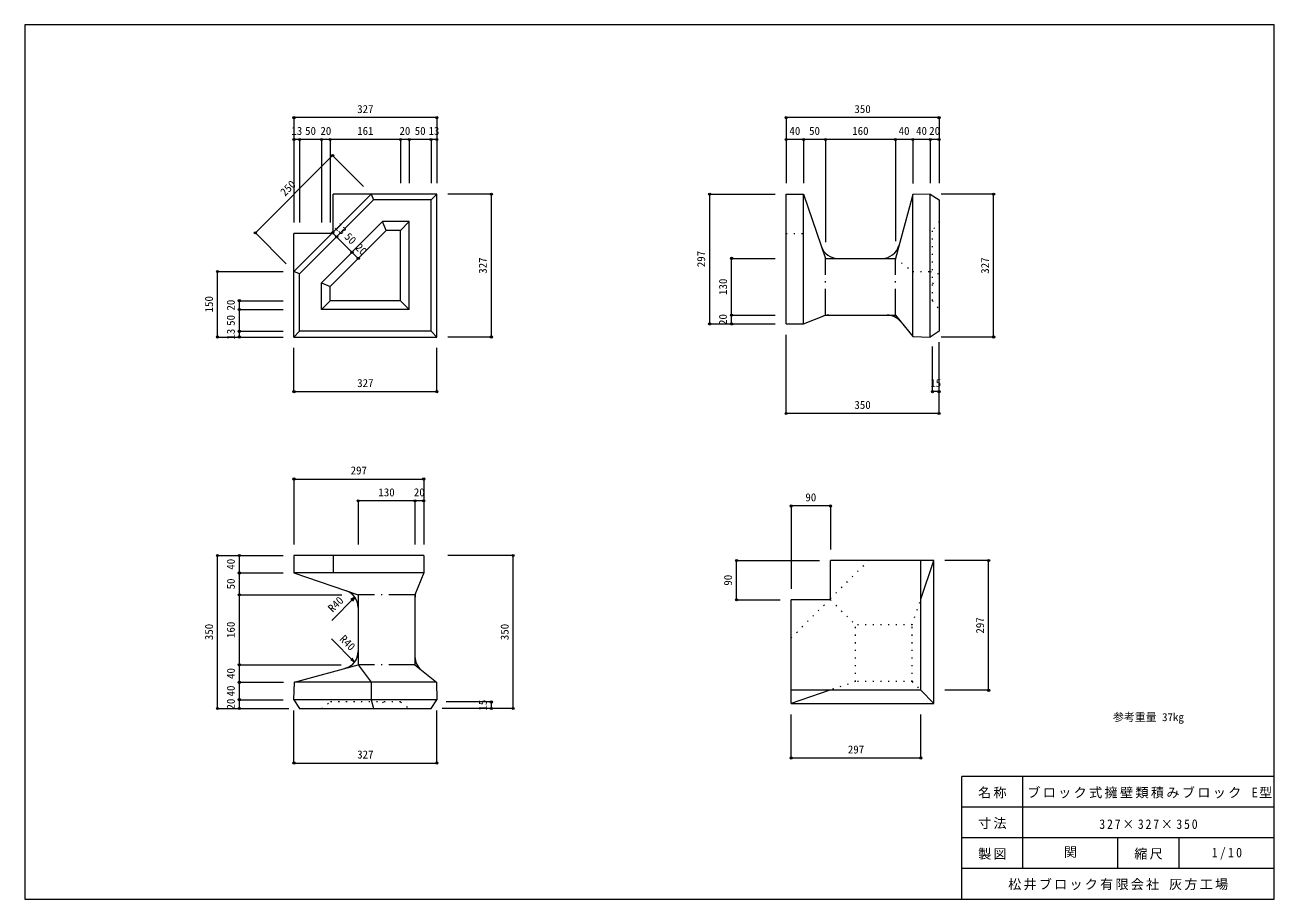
# Model space of a CAD drawing. Units: millimetres, scale not verified. Extents: x 55 to 2915, y 50 to 2050.
import ezdxf
from ezdxf.enums import TextEntityAlignment as Align

# ---------------------------------------------------------------- set-up
doc = ezdxf.new("R2010")
doc.units = ezdxf.units.MM
doc.header["$LTSCALE"] = 10
doc.header["$PDMODE"] = 32
doc.header["$PDSIZE"] = 5
doc.linetypes.add('DASHED_DOTTED', pattern=[9.25, 6, -1.5, 0.25, -1.5])
doc.linetypes.add('DOTTED', pattern=[1.75, 0.25, -1.5])
for name, color, linetype, lineweight in [('_0-0_', 7, 'Continuous', 18), ('_0-1_', 7, 'Continuous', 18), ('_0-2_', 4, 'Continuous', 9)]:
    doc.layers.add(name, color=color, linetype=linetype, lineweight=lineweight)
doc.styles.add('ＭＳ ゴシック', font='')
doc.styles.get('ＭＳ ゴシック').set_extended_font_data('MS Gothic')

msp = doc.modelspace()

# ---------------------------------------------------------------- linework, layer by layer
at = {"layer": '_0-0_'}
for p, q in [((2915, 2050), (55, 2050)), ((55, 2050), (55, 50)), ((2915, 50), (2915, 2050)), ((2200, 50), (2200, 330)), ((2915, 330), (2200, 330)), ((2340, 120), (2340, 330)), ((2915, 260), (2200, 260)), ((2915, 190), (2200, 190)), ((2557.5, 120), (2557.5, 190)), ((2697.5, 120), (2697.5, 190)), ((2915, 120), (2200, 120)), ((55, 50), (2915, 50))]:
    msp.add_line(p, q, dxfattribs=at)
at = {"layer": '_0-1_'}
for p, q in [((670.91, 1486.01), (847.91, 1663.01)), ((997.91, 1663.01), (760.91, 1663.01)), ((760.91, 1576.01), (760.91, 1663.01)), ((847.91, 1663.01), (853.3, 1650.01)), ((984.91, 1650.01), (997.91, 1663.01)), ((997.91, 1336.01), (997.91, 1663.01)), ((1797.91, 1663.01), (1837.91, 1663.01)), ((1797.91, 1366.01), (1797.91, 1663.01)), ((1837.91, 1663.01), (1887.91, 1516.01)), ((1837.91, 1366.01), (1837.91, 1663.01)), ((2087.91, 1662.01), (2047.91, 1516.01)), ((2127.91, 1663.01), (2087.91, 1662.01)), ((2087.91, 1337.01), (2087.91, 1662.01)), ((2127.91, 1336.01), (2127.91, 1663.01)), ((2127.91, 1663.01), (2147.91, 1650.01)), ((853.3, 1650.01), (683.91, 1480.63)), ((984.91, 1650.01), (853.3, 1650.01)), ((984.91, 1349.01), (984.91, 1650.01)), ((2147.91, 1650.01), (2147.91, 1349.01)), ((670.91, 1336.01), (670.91, 1573.01)), ((757.91, 1573.01), (670.91, 1573.01)), ((874.01, 1600.01), (733.91, 1459.92)), ((882.29, 1580.01), (753.91, 1451.63)), ((934.91, 1600.01), (874.01, 1600.01)), ((882.29, 1580.01), (874.01, 1600.01)), ((914.91, 1580.01), (882.29, 1580.01)), ((914.91, 1580.01), (934.91, 1600.01)), ((914.91, 1419.01), (914.91, 1580.01)), ((934.91, 1399.01), (934.91, 1600.01)), ((1887.91, 1516.01), (2047.91, 1516.01)), ((683.91, 1480.63), (670.91, 1486.01)), ((683.91, 1349.01), (683.91, 1480.63)), ((733.91, 1399.01), (733.91, 1459.92)), ((733.91, 1459.92), (753.91, 1451.63)), ((753.91, 1419.01), (753.91, 1451.63)), ((753.91, 1419.01), (733.91, 1399.01)), ((914.91, 1419.01), (753.91, 1419.01)), ((914.91, 1419.01), (934.91, 1399.01)), ((934.91, 1399.01), (733.91, 1399.01)), ((1837.91, 1366.01), (1887.91, 1386.01)), ((1887.91, 1386.01), (2047.91, 1386.01)), ((2047.91, 1386.01), (2087.91, 1337.01)), ((670.91, 1336.01), (683.91, 1349.01)), ((984.91, 1349.01), (683.91, 1349.01)), ((984.91, 1349.01), (997.91, 1336.01)), ((1797.91, 1366.01), (1837.91, 1366.01)), ((2147.91, 1349.01), (2127.91, 1336.01)), ((670.91, 1336.01), (997.91, 1336.01)), ((2087.91, 1337.01), (2127.91, 1336.01)), ((670.91, 836.01), (670.91, 796.01)), ((967.91, 836.01), (670.91, 836.01)), ((760.91, 836.01), (760.91, 796.01)), ((967.91, 836.01), (967.91, 796.01)), ((1899.41, 734.51), (1899.41, 824.51)), ((2136.41, 824.51), (1899.41, 824.51)), ((2106.41, 527.51), (2106.41, 824.51)), ((2106.41, 736.31), (2136.41, 824.51)), ((2136.41, 497.51), (2136.41, 824.51)), ((670.91, 796.01), (817.91, 746.01)), ((967.91, 796.01), (670.91, 796.01)), ((967.91, 796.01), (947.91, 746.01)), ((817.91, 746.01), (817.91, 586.01)), ((947.91, 746.01), (947.91, 586.01)), ((1899.41, 734.51), (1809.41, 734.51)), ((1809.41, 497.51), (1809.41, 734.51)), ((1896.41, 734.51), (1899.41, 737.51)), ((671.91, 546.01), (817.91, 586.01)), ((817.91, 586.01), (847.91, 546.01)), ((947.91, 586.01), (996.91, 546.01)), ((670.91, 506.01), (671.91, 546.01)), ((996.91, 546.01), (671.91, 546.01)), ((847.91, 546.01), (847.91, 506.01)), ((996.91, 546.01), (997.91, 506.01)), ((2106.41, 527.51), (1809.41, 527.51)), ((1897.61, 527.51), (1809.41, 497.51)), ((2106.41, 527.51), (2136.41, 497.51)), ((997.91, 506.01), (670.91, 506.01)), ((670.91, 506.01), (683.91, 486.01)), ((847.91, 506.01), (853.3, 486.01)), ((984.91, 486.01), (997.91, 506.01)), ((1809.41, 497.51), (2136.41, 497.51)), ((683.91, 486.01), (984.91, 486.01))]:
    msp.add_line(p, q, dxfattribs=at)
at = {"layer": '_0-1_', "linetype": 'DOTTED'}
for p, q in [((1797.91, 1573.01), (1837.91, 1573.01)), ((2147.91, 1600.01), (2132.91, 1580.01)), ((2132.91, 1419.01), (2132.91, 1580.01)), ((2047.91, 1516.01), (2087.91, 1486.01)), ((2087.91, 1486.01), (2127.91, 1486.01)), ((2127.91, 1486.01), (2147.91, 1480.63)), ((2132.91, 1459.92), (2147.91, 1451.63)), ((2132.91, 1419.01), (2147.91, 1399.01)), ((1899.41, 737.51), (1986.41, 824.51)), ((1809.41, 647.51), (1896.41, 734.51)), ((1899.41, 734.51), (1956.41, 677.51)), ((2086.41, 677.51), (2106.41, 736.31)), ((2086.41, 677.51), (1956.41, 677.51)), ((1956.41, 547.51), (1956.41, 677.51)), ((2086.41, 547.51), (2086.41, 677.51)), ((1956.41, 547.51), (1897.61, 527.51)), ((2086.41, 547.51), (1956.41, 547.51)), ((2086.41, 547.51), (2106.41, 527.51)), ((733.91, 486.01), (753.91, 501.01)), ((914.91, 501.01), (753.91, 501.01)), ((874.01, 501.01), (882.29, 486.01)), ((914.91, 501.01), (934.91, 486.01))]:
    msp.add_line(p, q, dxfattribs=at)
at = {"layer": '_0-1_', "linetype": 'DASHED_DOTTED'}
for p, q in [((1887.91, 1386.01), (1887.91, 1516.01)), ((2047.91, 1386.01), (2047.91, 1516.01)), ((947.91, 746.01), (817.91, 746.01)), ((947.91, 586.01), (817.91, 586.01))]:
    msp.add_line(p, q, dxfattribs=at)
at = {"layer": '_0-1_'}
for centre, start, end in [((2017.4, 1556.01), 270, 344.67849), ((1916.56, 1556.01), 198.78502, 270), ((1895.62, 1346.01), 90, 111.80141), ((2028.93, 1346.01), 39.22567, 90), ((777.91, 717.37), 0, 71.21498), ((987.91, 738.31), 158.19859, 180), ((777.91, 616.53), 285.32151, 0), ((987.91, 604.99), 180, 230.77433)]:
    msp.add_arc(centre, 40, start, end, dxfattribs=at)
at = {"layer": '_0-2_'}
for p, q in [((997.91, 1838.01), (670.91, 1838.01)), ((670.91, 1838.01), (670.91, 1598.01)), ((997.91, 1838.01), (997.91, 1688.01)), ((1797.91, 1838.01), (1797.91, 1688.01)), ((2147.91, 1838.01), (1797.91, 1838.01)), ((2147.91, 1838.01), (2147.91, 1688.01)), ((997.91, 1788.01), (670.91, 1788.01)), ((683.91, 1788.01), (683.91, 1598.01)), ((733.91, 1788.01), (733.91, 1598.01)), ((753.91, 1788.01), (753.91, 1598.01)), ((914.91, 1788.01), (914.91, 1688.01)), ((934.91, 1788.01), (934.91, 1688.01)), ((984.91, 1788.01), (984.91, 1688.01)), ((2147.91, 1788.01), (1797.91, 1788.01)), ((1837.91, 1788.01), (1837.91, 1688.01)), ((1887.91, 1788.01), (1887.91, 1553.09)), ((2047.91, 1788.01), (2047.91, 1555.15)), ((2087.91, 1788.01), (2087.91, 1687.01)), ((2127.91, 1788.01), (2127.91, 1688.01)), ((582.52, 1574.4), (759.52, 1751.4)), ((759.52, 1751.4), (830.23, 1680.69)), ((1122.91, 1663.01), (1022.91, 1663.01)), ((1122.91, 1336.01), (1122.91, 1663.01)), ((1622.91, 1366.01), (1622.91, 1663.01)), ((1622.91, 1663.01), (1772.91, 1663.01)), ((2272.91, 1663.01), (2152.91, 1663.01)), ((2272.91, 1336.01), (2272.91, 1663.01)), ((582.52, 1574.4), (653.23, 1503.69)), ((818.1, 1515.82), (759.41, 1574.51)), ((1672.91, 1386.01), (1672.91, 1516.01)), ((1672.91, 1516.01), (1772.91, 1516.01)), ((495.91, 1336.01), (495.91, 1486.01)), ((495.91, 1486.01), (645.91, 1486.01)), ((545.91, 1419.01), (645.91, 1419.01)), ((545.91, 1336.01), (545.91, 1419.01)), ((545.91, 1399.01), (645.91, 1399.01)), ((1672.91, 1366.01), (1672.91, 1386.01)), ((1672.91, 1386.01), (1772.91, 1386.01)), ((545.91, 1349.01), (645.91, 1349.01)), ((1622.91, 1366.01), (1772.91, 1366.01)), ((1672.91, 1366.01), (1772.91, 1366.01)), ((495.91, 1336.01), (645.91, 1336.01)), ((1122.91, 1336.01), (1022.91, 1336.01)), ((1797.91, 1161.01), (1797.91, 1341.01)), ((2147.91, 1161.01), (2147.91, 1324.01)), ((2272.91, 1336.01), (2152.91, 1336.01)), ((670.91, 1211.01), (670.91, 1311.01)), ((997.91, 1211.01), (997.91, 1311.01)), ((2132.91, 1211.01), (2132.91, 1314.26)), ((670.91, 1211.01), (997.91, 1211.01)), ((2147.91, 1211.01), (2132.91, 1211.01)), ((2147.91, 1161.01), (1797.91, 1161.01)), ((670.91, 1011.01), (967.91, 1011.01)), ((670.91, 1011.01), (670.91, 861.01)), ((967.91, 1011.01), (967.91, 861.01)), ((817.91, 961.01), (817.91, 861.01)), ((967.91, 961.01), (817.91, 961.01)), ((947.91, 961.01), (947.91, 861.01)), ((1899.41, 949.51), (1809.41, 949.51)), ((1809.41, 949.51), (1809.41, 759.51)), ((1899.41, 949.51), (1899.41, 849.51)), ((495.91, 836.01), (645.91, 836.01)), ((495.91, 486.01), (495.91, 836.01)), ((545.91, 486.01), (545.91, 836.01)), ((1172.91, 836.01), (1022.91, 836.01)), ((1172.91, 486.01), (1172.91, 836.01)), ((1684.41, 734.51), (1684.41, 824.51)), ((1684.41, 824.51), (1874.41, 824.51)), ((2261.41, 824.51), (2161.41, 824.51)), ((2261.41, 527.51), (2261.41, 824.51)), ((545.91, 796.01), (645.91, 796.01)), ((545.91, 746.01), (780.83, 746.01)), ((1684.41, 734.51), (1784.41, 734.51)), ((545.91, 586.01), (778.77, 586.01)), ((545.91, 546.01), (646.91, 546.01)), ((2261.41, 527.51), (2161.41, 527.51)), ((545.91, 506.01), (645.91, 506.01)), ((1122.91, 501.01), (1019.66, 501.01)), ((1122.91, 486.01), (1122.91, 501.01)), ((495.91, 486.01), (658.91, 486.01)), ((670.91, 361.01), (670.91, 481.01)), ((997.91, 361.01), (997.91, 481.01)), ((1172.91, 486.01), (1009.91, 486.01)), ((1809.41, 372.51), (1809.41, 472.51)), ((2106.41, 372.51), (2106.41, 472.51)), ((2106.41, 372.51), (1809.41, 372.51)), ((670.91, 361.01), (997.91, 361.01))]:
    msp.add_line(p, q, dxfattribs=at)
at = {"layer": '_0-2_', "color": 7, "lineweight": 18}
for p, q in [((810.43, 740.66), (757.4, 687.62)), ((810.43, 740.66), (801.47, 735.48)), ((810.43, 740.66), (805.26, 731.69)), ((809.71, 592.26), (756.68, 645.3)), ((809.71, 592.26), (804.54, 601.23)), ((809.71, 592.26), (800.75, 597.44))]:
    msp.add_line(p, q, dxfattribs=at)
at = {"layer": '_0-2_'}
for p in [(670.91, 1838.01), (997.91, 1838.01), (1797.91, 1838.01), (2147.91, 1838.01), (670.91, 1788.01), (683.91, 1788.01), (733.91, 1788.01), (753.91, 1788.01), (914.91, 1788.01), (934.91, 1788.01), (984.91, 1788.01), (997.91, 1788.01), (1797.91, 1788.01), (1837.91, 1788.01), (1887.91, 1788.01), (2047.91, 1788.01), (2087.91, 1788.01), (2127.91, 1788.01), (2147.91, 1788.01), (759.52, 1751.4), (1122.91, 1663.01), (1622.91, 1663.01), (2272.91, 1663.01), (582.52, 1574.4), (759.41, 1574.51), (768.6, 1565.32), (803.96, 1529.96), (818.1, 1515.82), (1672.91, 1516.01), (495.91, 1486.01), (545.91, 1419.01), (545.91, 1399.01), (1672.91, 1386.01), (545.91, 1349.01), (1622.91, 1366.01), (1672.91, 1366.01), (495.91, 1336.01), (545.91, 1336.01), (1122.91, 1336.01), (2272.91, 1336.01), (670.91, 1211.01), (997.91, 1211.01), (2132.91, 1211.01), (2147.91, 1211.01), (1797.91, 1161.01), (2147.91, 1161.01), (670.91, 1011.01), (967.91, 1011.01), (817.91, 961.01), (947.91, 961.01), (967.91, 961.01), (1809.41, 949.51), (1899.41, 949.51), (495.91, 836.01), (545.91, 836.01), (1172.91, 836.01), (1684.41, 824.51), (2261.41, 824.51), (545.91, 796.01), (545.91, 746.01), (1684.41, 734.51), (545.91, 586.01), (545.91, 546.01), (2261.41, 527.51), (495.91, 486.01), (545.91, 506.01), (545.91, 486.01), (1122.91, 501.01), (1122.91, 486.01), (1172.91, 486.01), (1809.41, 372.51), (2106.41, 372.51), (670.91, 361.01), (997.91, 361.01)]:
    msp.add_point(p, dxfattribs=at)

# ---------------------------------------------------------------- texts
at = {"layer": '_0-0_', "style": 'ＭＳ ゴシック'}
msp.add_text('関', height=21.99, dxfattribs=at).set_placement((2433.75, 140), align=Align.BOTTOM_LEFT)
at = {"layer": '_0-0_', "char_height": 21.99, "attachment_point": 7, "style": 'ＭＳ ゴシック'}
for s, insert in [('\\T1.17;名称', (2237.5, 280)), ('\\T1.18;ブロック式擁壁類積みブロック\\~E型', (2350, 280)), ('\\T1.17;寸法', (2237.5, 210)), ('\\T1.31;\\W0.9;327×327×350', (2515, 210)), ('\\T1.17;製図', (2237.5, 140)), ('\\T1.17;縮尺', (2595, 140)), ('\\T1.38;\\W0.9;1/10', (2772.5, 140)), ('\\T1.17;松井ブロック有限会社\\~灰方工場', (2306.25, 70))]:
    msp.add_mtext(s, dxfattribs=dict(at, insert=insert))
at = {"layer": '_0-2_', "style": 'ＭＳ ゴシック'}
for s, p in [('327', (815.66, 1843.01)), ('350', (1954.16, 1843.01)), ('13', (664.91, 1793.01)), ('50', (696.41, 1793.01)), ('20', (731.41, 1793.01)), ('161', (815.66, 1793.01)), ('20', (912.41, 1793.01)), ('50', (947.41, 1793.01)), ('13', (978.91, 1793.01)), ('40', (1805.41, 1793.01)), ('50', (1850.41, 1793.01)), ('160', (1949.16, 1793.01)), ('40', (2055.41, 1793.01)), ('40', (2095.41, 1793.01)), ('20', (2125.41, 1793.01)), ('327', (815.66, 1216.01)), ('15', (2127.91, 1216.01)), ('350', (1954.16, 1166.01)), ('297', (800.66, 1016.01)), ('130', (864.16, 966.01)), ('20', (945.41, 966.01)), ('90', (1841.91, 954.51)), ('参考重量 37㎏', (2546.25, 451.52)), ('297', (1939.16, 377.51)), ('327', (815.66, 366.01))]:
    msp.add_text(s, height=18.33, dxfattribs=at).set_placement(p, align=Align.BOTTOM_LEFT)
for s, rotation, p in [('250', 45, (654.23, 1653.18)), ('13', 315, (758.7, 1582.29)), ('50', 315, (780.98, 1560.02)), ('20', 315, (805.73, 1535.27)), ('327', 90, (1117.91, 1480.76)), ('297', 90, (1617.91, 1495.76)), ('327', 90, (2267.91, 1480.76)), ('130', 90, (1667.91, 1432.26)), ('150', 90, (490.91, 1392.26)), ('20', 90, (540.91, 1396.51)), ('50', 90, (540.91, 1361.51)), ('20', 90, (1667.91, 1363.51)), ('13', 90, (540.91, 1330.01)), ('40', 90, (540.91, 803.51)), ('50', 90, (540.91, 758.51)), ('90', 90, (1679.41, 767.01)), ('R40', 45, (763.59, 700.88)), ('297', 90, (2256.41, 657.26)), ('350', 90, (490.91, 642.26)), ('160', 90, (540.91, 647.26)), ('350', 90, (1167.91, 642.26)), ('R40', 315, (769.94, 639.11)), ('40', 90, (540.91, 553.51)), ('40', 90, (540.91, 513.51)), ('20', 90, (540.91, 483.51)), ('15', 90, (1117.91, 481.01))]:
    msp.add_text(s, height=18.33, rotation=rotation, dxfattribs=at).set_placement(p, align=Align.BOTTOM_LEFT)

doc.saveas('drawing.dxf')
